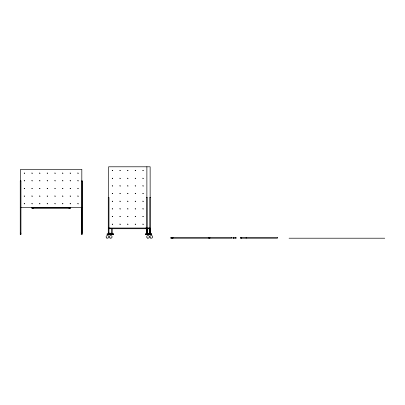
<?xml version="1.0" encoding="UTF-8"?>
<svg xmlns="http://www.w3.org/2000/svg" width="405" height="405" viewBox="0 0 405 405"><rect width="100%" height="100%" fill="white"/><g stroke="black" fill="none" stroke-linecap="round" stroke-linejoin="round"><path stroke-width="0.61" d="M81.481 207.37L81.481 233.194L82.169 233.194L82.169 180.913L81.481 180.913L81.481 234.571L82.169 234.571L82.169 180.913M108.96 233.194L108.96 233.882L108.96 197.412L108.267 197.412L108.267 233.882M146.539 228.734L146.539 233.194L147.228 233.194L147.228 228.734M149.794 228.734L149.794 233.194L150.483 233.194L150.483 228.734L108.267 228.734M20.594 207.588L81.825 207.588M108.611 228.045L146.883 228.045M147 228.025L150.139 228.045M20.25 233.194L20.938 233.194M108.267 233.194L110.489 233.194M111.522 233.194L112.21 233.194M20.25 233.882L20.938 233.882M81.481 233.882L82.169 233.882M110.135 233.882L107.092 233.882L107.082 234.571L110.135 234.571M109.755 234.627L107.467 234.571M148.994 234.627L151.283 234.571M233.042 237.517L236.085 237.517L236.095 238.206L233.042 238.206M289.079 238.206L384.75 238.206M246.159 237.517L246.159 238.206M241.704 237.517L241.704 238.206M241.015 237.517L241.015 238.206M235.862 237.517L235.862 238.206M233.26 237.517L233.26 238.206M233.032 237.517L233.032 238.206M209.906 237.517L209.906 238.206M209.562 237.517L209.562 238.206M209.218 237.517L209.218 238.206M208.529 237.517L208.529 238.206M173.016 237.517L173.016 238.206M172.327 237.517L172.327 238.206M171.983 237.517L171.983 238.206M171.639 237.517L171.639 238.206M151.44 233.882L151.44 234.571M150.483 233.882L150.483 197.412L149.794 197.412L149.794 233.882M150.139 197.726L150.139 166.794L108.611 166.794L108.611 197.726M149.45 228.045L149.45 228.734M148.838 233.882L148.838 234.571M148.756 228.045L148.756 228.734M148.184 233.882L148.184 234.571M148.033 234.571L145.734 234.571M147.228 233.882L147.228 197.412L146.539 197.412L146.539 233.882M146.883 166.794L146.883 197.726M146.195 228.045L146.195 228.734M145.582 233.882L145.582 234.571M145.506 228.045L145.506 228.734M113.167 233.882L113.167 234.571M113.015 234.571L110.717 234.571M112.21 228.734L112.21 233.882M111.522 228.734L111.522 233.882M110.565 233.882L110.565 234.571M110.145 233.882L110.145 234.571M109.993 228.045L109.993 228.734M109.917 233.882L109.917 234.571M109.304 228.045L109.304 228.734M107.31 233.882L107.31 234.571M81.825 181.243L81.825 169.32L20.594 169.32L20.594 181.243M69.999 207.608L69.999 208.297M69.655 207.608L69.655 208.297M68.966 207.608L68.966 208.297M33.453 207.608L33.453 208.297M32.764 207.608L32.764 208.297M32.42 207.608L32.42 208.297M24.199 173.087L24.644 173.208L24.199 173.087M24.199 180.741L24.644 180.863L24.199 180.741M24.199 188.396L24.644 188.512L24.199 188.396M24.199 196.05L24.644 196.167L24.199 196.05M24.199 203.705L24.644 203.821L24.199 203.705M31.853 173.087L32.299 173.208L31.853 173.087M31.853 180.741L32.299 180.863L31.853 180.741M31.853 188.396L32.299 188.512L31.853 188.396M31.853 196.05L32.299 196.167L31.853 196.05M31.853 203.705L32.299 203.821L31.853 203.705M39.508 173.087L39.953 173.208L39.508 173.087M39.508 180.741L39.953 180.863L39.508 180.741M39.508 188.396L39.953 188.512L39.508 188.396M39.508 196.05L39.953 196.167L39.508 196.05M39.508 203.705L39.953 203.821L39.508 203.705M47.162 173.087L47.603 173.208L47.162 173.087M47.162 180.741L47.603 180.863L47.162 180.741M47.162 188.396L47.603 188.512L47.162 188.396M47.162 196.05L47.603 196.167L47.162 196.05M47.162 203.705L47.603 203.821L47.162 203.705M54.817 173.087L55.257 173.208L54.817 173.087M54.817 180.741L55.257 180.863L54.817 180.741M54.817 188.396L55.257 188.512L54.817 188.396M54.817 196.05L55.257 196.167L54.817 196.05M54.817 203.705L55.257 203.821L54.817 203.705M62.466 173.087L62.912 173.208L62.466 173.087M62.466 180.741L62.912 180.863L62.466 180.741M62.466 188.396L62.912 188.512L62.466 188.396M62.466 196.05L62.912 196.167L62.466 196.05M62.466 203.705L62.912 203.821L62.466 203.705M70.121 173.087L70.566 173.208L70.121 173.087M70.121 180.741L70.566 180.863L70.121 180.741M70.121 188.396L70.566 188.512L70.121 188.396M70.121 196.05L70.566 196.167L70.121 196.05M70.121 203.705L70.566 203.821L70.121 203.705M77.775 173.087L78.221 173.208L77.775 173.087M77.775 180.741L78.221 180.863L77.775 180.741M77.775 188.396L78.221 188.512L77.775 188.396M77.775 196.05L78.221 196.167L77.775 196.05M77.775 203.705L78.221 203.821L77.775 203.705M112.22 170.561L112.661 170.682L112.22 170.561M112.22 178.215L112.661 178.337L112.22 178.215M112.22 185.87L112.661 185.991L112.22 185.87M112.22 193.524L112.661 193.641L112.22 193.524M112.22 201.179L112.661 201.295L112.22 201.179M112.22 208.833L112.661 208.95L112.22 208.833M112.22 216.488L112.661 216.604L112.22 216.488M112.22 224.137L112.661 224.259L112.22 224.137M119.87 170.561L120.315 170.682L119.87 170.561M119.87 178.215L120.315 178.337L119.87 178.215M119.87 185.87L120.315 185.991L119.87 185.87M119.87 193.524L120.315 193.641L119.87 193.524M119.87 201.179L120.315 201.295L119.87 201.179M119.87 208.833L120.315 208.95L119.87 208.833M119.87 216.488L120.315 216.604L119.87 216.488M119.87 224.137L120.315 224.259L119.87 224.137M127.524 170.561L127.97 170.682L127.524 170.561M127.524 178.215L127.97 178.337L127.524 178.215M127.524 185.87L127.97 185.991L127.524 185.87M127.524 193.524L127.97 193.641L127.524 193.524M127.524 201.179L127.97 201.295L127.524 201.179M127.524 208.833L127.97 208.95L127.524 208.833M127.524 216.488L127.97 216.604L127.524 216.488M127.524 224.137L127.97 224.259L127.524 224.137M135.179 170.561L135.624 170.682L135.179 170.561M135.179 178.215L135.624 178.337L135.179 178.215M135.179 185.87L135.624 185.991L135.179 185.87M135.179 193.524L135.624 193.641L135.179 193.524M135.179 201.179L135.624 201.295L135.179 201.179M135.179 208.833L135.624 208.95L135.179 208.833M135.179 216.488L135.624 216.604L135.179 216.488M135.179 224.137L135.624 224.259L135.179 224.137M142.833 170.561L143.279 170.682L142.833 170.561M142.833 178.215L143.279 178.337L142.833 178.215M142.833 185.87L143.279 185.991L142.833 185.87M142.833 193.524L143.279 193.641L142.833 193.524M142.833 201.179L143.279 201.295L142.833 201.179M142.833 208.833L143.279 208.95L142.833 208.833M142.833 216.488L143.279 216.604L142.833 216.488M142.833 224.137L143.279 224.259L142.833 224.137M20.938 180.913L20.25 180.913L20.25 234.571L20.938 234.571L20.938 180.913M70.688 207.608L31.732 207.608L31.732 208.297L70.688 208.297L70.688 207.608M113.39 233.882L110.342 233.882L110.337 234.571L113.39 234.571L113.4 233.882M148.407 233.882L145.36 233.882L145.349 234.571L148.407 234.571L148.412 233.882M151.657 233.882L148.615 233.882L148.605 234.571L151.657 234.571L151.667 233.882M231.868 237.517L170.637 237.517L170.637 238.206L231.868 238.206L231.868 237.517M277.486 237.517L240.327 237.517L240.327 238.206L277.486 238.206L277.486 237.517M150.614 238.024A1.342 1.342 0 0 0 152.624 236.864A1.342 1.342 0 0 0 150.614 235.705A1.342 1.342 0 0 0 150.614 238.024M110.049 238.024A1.342 1.342 0 0 0 112.058 236.864A1.342 1.342 0 0 0 110.049 235.705A1.342 1.342 0 0 0 110.049 238.024M147.359 238.024A1.342 1.342 0 0 0 149.369 236.864A1.342 1.342 0 0 0 147.359 235.705A1.342 1.342 0 0 0 147.359 238.024M106.793 238.024A1.342 1.342 0 0 0 108.803 236.864A1.342 1.342 0 0 0 106.793 235.705A1.342 1.342 0 0 0 106.793 238.024"/></g></svg>
